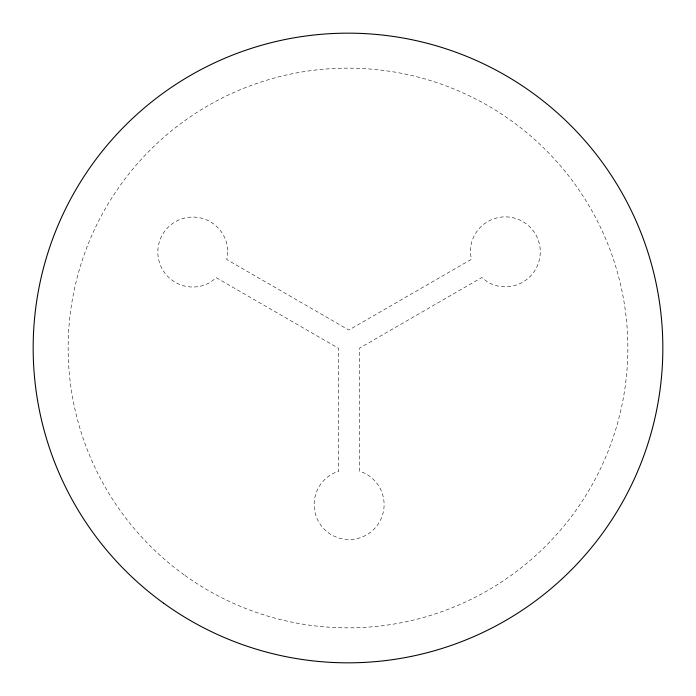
<?xml version="1.0" encoding="UTF-8"?>
<svg xmlns="http://www.w3.org/2000/svg" width="696" height="696" viewBox="0 0 696 696"><rect width="100%" height="100%" fill="white"/><g stroke="black" fill="none" stroke-linecap="round" stroke-linejoin="round"><path stroke-width="0.52" stroke-dasharray="3.48 2.61" d="M227.783 252.048L226.792 259.556L348.879 330.035L471.305 259.356L470.313 251.848A34.983 34.983 0 0 1 511.369 217.396A34.983 34.983 0 0 1 538.165 263.81A34.983 34.983 0 0 1 487.809 282.141L481.797 277.53L359.615 348.078L359.615 471.427L361.485 471.862A34.983 34.983 0 0 1 377.528 525.002A34.983 34.983 0 0 1 322.048 526.742A34.983 34.983 0 0 1 334.724 472.706L338.621 471.531L338.621 348.357L216.299 277.73L210.288 282.341A34.983 34.983 0 0 1 159.932 264.01A34.983 34.983 0 0 1 186.728 217.596A34.983 34.983 0 0 1 227.783 252.048M184.997 575.479A279.853 279.853 0 0 0 626.504 375.422A279.853 279.853 0 0 0 232.499 93.099A279.853 279.853 0 0 0 184.997 575.479"/><path stroke-width="1.04" d="M163.664 603.223A314.836 314.836 0 0 0 661.2 380.033A314.836 314.836 0 0 0 219.136 60.743A314.836 314.836 0 0 0 163.664 603.223"/></g></svg>
